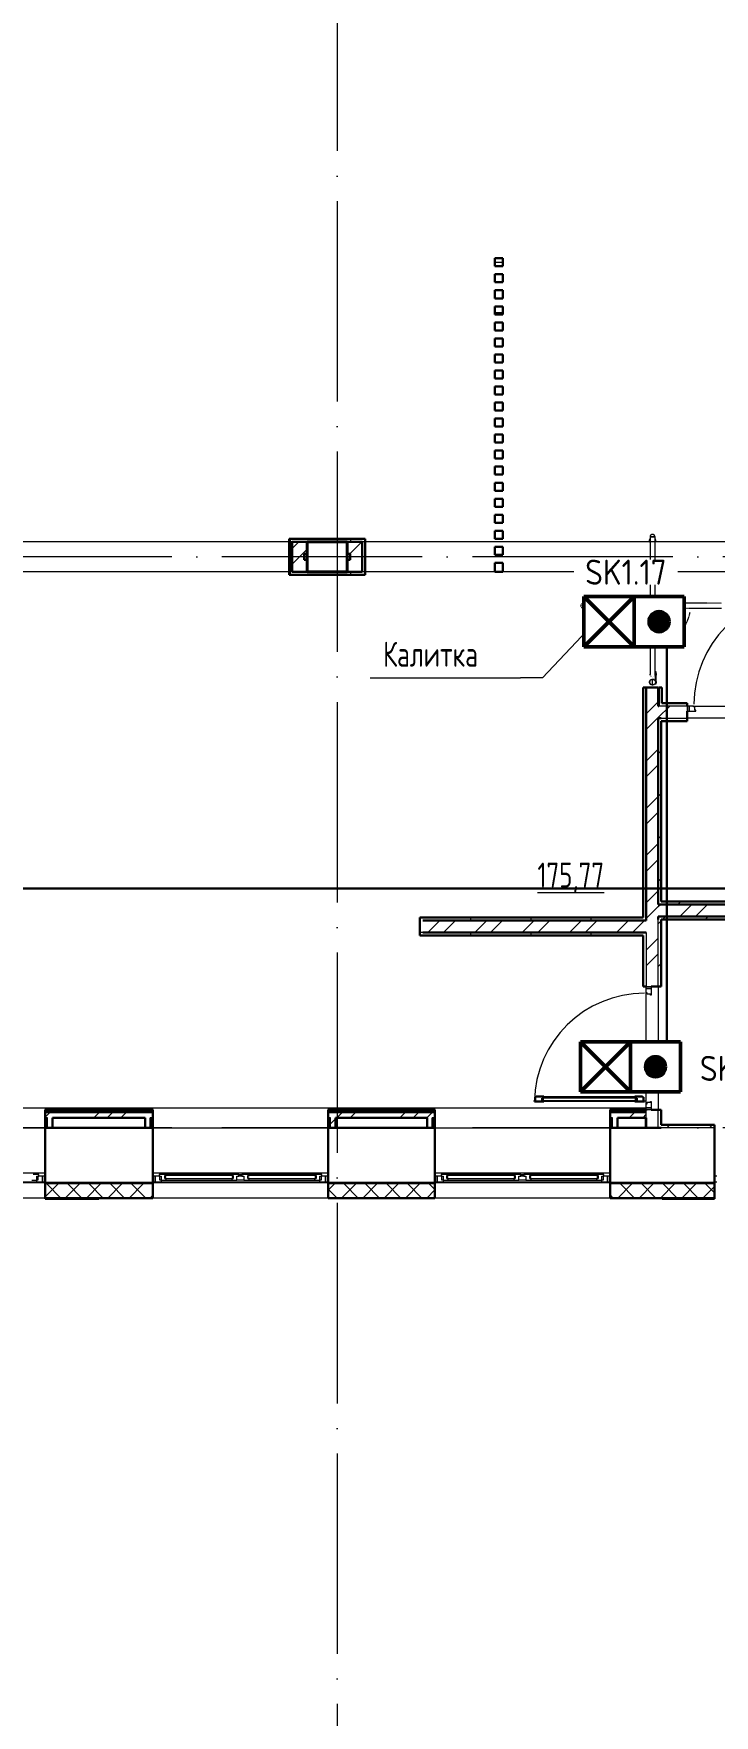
# Model space of a CAD drawing. Header units: millimetres. Extents: x -586848 to 520591, y -385801 to 675781.
# Drawn here: x -20488 to -13694, y 642302 to 659088 of the extents above; entities that cross this region are included whole.
import ezdxf

# ---------------------------------------------------------------- set-up
doc = ezdxf.new("R2010")
doc.units = ezdxf.units.MM
doc.set_wipeout_variables(frame=1)
for name, pattern in [('ADSK_Линия сетки', [25, 20, -2.5, 0, -2.5]), ('ADSK_Невидимые', [5, 3, -2]), ('ADSK_Сверху', [450, 300, -150])]:
    doc.linetypes.add(name, pattern=pattern)
for name, color, linetype, lineweight in [('_ Окна', 7, 'Continuous', 9), ('RC-Линии_связи-Адресные', 5, 'Continuous', 30), ('Аннотация', 7, 'Continuous', 18), ('Двери', 252, 'Continuous', 9), ('Линии', 7, 'Continuous', 9), ('Марки помещений', 252, 'Continuous', 20), ('Маркировка Не АУ', 7, 'Continuous', 25), ('Несущие колонны', 252, 'Continuous', 18), ('НО СКУД', 7, 'Continuous', 50), ('Обобщенные модели', 252, 'Continuous', 18), ('Ограждение', 252, 'Continuous', 9), ('Окна', 252, 'Continuous', 9), ('Оси', 252, 'Continuous', 9), ('Стены внутренние', 7, 'Continuous', 18), ('Стены наружные', 7, 'Continuous', 18), ('Стены штриховка', 7, 'Continuous', 9)]:
    doc.layers.add(name, color=color, linetype=linetype, lineweight=lineweight)
doc.layers.add('Двери открывание', color=7, linetype='Continuous', lineweight=9, true_color=0xc0c0c0)
doc.styles.add('GOST Common_3', font='', dxfattribs={"height": 3.5})
doc.styles.add('ISOCPEUR', font='isocpeur.ttf', dxfattribs={"width": 0.9, "height": 350})
doc.styles.get('GOST Common_3').set_extended_font_data('GOST 2.304 type A')

# ---------------------------------------------------------------- blocks, each defined once
blk = doc.blocks.new('1 этаж')
at = {"layer": 'Аннотация', "lineweight": 20, "true_color": 0x636466}
blk.add_hatch(color=251, dxfattribs=at).paths.add_polyline_path([(-13935, 20659), (-14170, 20467), (-14112, 20413)])
at = {"layer": '_ Окна', "color": 251, "lineweight": 18, "true_color": 0x636466}
for p, q in [((-19634, 14991), (-19690, 14991)), ((-19654, 14933), (-19654, 14974)), ((-19654, 14974), (-19634, 14974)), ((-19642, 14974), (-19642, 14933)), ((-19634, 14974), (-19634, 14991)), ((-19596, 14974), (-19634, 14974)), ((-19596, 14916), (-19596, 14974)), ((-18433, 14974), (-18471, 14974)), ((-18471, 14974), (-18471, 14916)), ((-18377, 14991), (-18433, 14991)), ((-18433, 14991), (-18433, 14974)), ((-18433, 14974), (-18413, 14974)), ((-18425, 14933), (-18425, 14974)), ((-18413, 14974), (-18413, 14933)), ((-18376, 14990), (-18377, 14991)), ((-18375, 14991), (-18376, 14990)), ((-18376, 14950), (-18376, 14982)), ((-18376, 14982), (-18358, 14982)), ((-18358, 14950), (-18376, 14950)), ((-18360, 14991), (-18375, 14991)), ((-18362, 14933), (-18358, 14950)), ((-18358, 14982), (-18360, 14991)), ((-17708, 14991), (-17711, 14982)), ((-17711, 14982), (-17693, 14982)), ((-17693, 14950), (-17711, 14950)), ((-17711, 14950), (-17706, 14933)), ((-17694, 14991), (-17708, 14991)), ((-17693, 14990), (-17694, 14991)), ((-17692, 14991), (-17693, 14990)), ((-17693, 14982), (-17693, 14950)), ((-17636, 14991), (-17692, 14991)), ((-17656, 14933), (-17656, 14974)), ((-17656, 14974), (-17636, 14974)), ((-17636, 14974), (-17636, 14991)), ((-17550, 14991), (-17606, 14991)), ((-17606, 14991), (-17606, 14974)), ((-17606, 14974), (-17586, 14974)), ((-17586, 14974), (-17586, 14933)), ((-17549, 14990), (-17550, 14991)), ((-17548, 14991), (-17549, 14990)), ((-17549, 14950), (-17549, 14982)), ((-17549, 14982), (-17531, 14982)), ((-17531, 14950), (-17549, 14950)), ((-17533, 14991), (-17548, 14991)), ((-17535, 14933), (-17531, 14950)), ((-17531, 14982), (-17533, 14991)), ((-16881, 14991), (-16884, 14982)), ((-16884, 14982), (-16866, 14982)), ((-16866, 14950), (-16884, 14950)), ((-16884, 14950), (-16879, 14933)), ((-16867, 14991), (-16881, 14991)), ((-16866, 14990), (-16867, 14991)), ((-16865, 14991), (-16866, 14990)), ((-16866, 14982), (-16866, 14950)), ((-16809, 14991), (-16865, 14991)), ((-16829, 14933), (-16829, 14974)), ((-16829, 14974), (-16809, 14974)), ((-16817, 14974), (-16817, 14933)), ((-16809, 14974), (-16809, 14991)), ((-16771, 14974), (-16809, 14974)), ((-16771, 14916), (-16771, 14974)), ((-15618, 14974), (-15656, 14974)), ((-15656, 14974), (-15656, 14916)), ((-15562, 14991), (-15618, 14991)), ((-15618, 14991), (-15618, 14974)), ((-15618, 14974), (-15598, 14974)), ((-15610, 14933), (-15610, 14974)), ((-15598, 14974), (-15598, 14933)), ((-15561, 14990), (-15562, 14991)), ((-15560, 14991), (-15561, 14990)), ((-15561, 14950), (-15561, 14982)), ((-15561, 14982), (-15543, 14982)), ((-15543, 14950), (-15561, 14950)), ((-15545, 14991), (-15560, 14991)), ((-15547, 14933), (-15543, 14950)), ((-15543, 14982), (-15545, 14991)), ((-14893, 14991), (-14896, 14982)), ((-14896, 14982), (-14878, 14982)), ((-14878, 14950), (-14896, 14950)), ((-14896, 14950), (-14891, 14933)), ((-14879, 14991), (-14893, 14991)), ((-14878, 14990), (-14879, 14991)), ((-14877, 14991), (-14878, 14990)), ((-14878, 14982), (-14878, 14950)), ((-14821, 14991), (-14877, 14991)), ((-14841, 14933), (-14841, 14974)), ((-14841, 14974), (-14821, 14974)), ((-14821, 14974), (-14821, 14991)), ((-14735, 14991), (-14791, 14991)), ((-14791, 14991), (-14791, 14974)), ((-14791, 14974), (-14771, 14974)), ((-14771, 14974), (-14771, 14933)), ((-14734, 14990), (-14735, 14991)), ((-14733, 14991), (-14734, 14990)), ((-14734, 14950), (-14734, 14982)), ((-14734, 14982), (-14716, 14982)), ((-14716, 14950), (-14734, 14950)), ((-14718, 14991), (-14733, 14991)), ((-14720, 14933), (-14716, 14950)), ((-14716, 14982), (-14718, 14991)), ((-14066, 14991), (-14069, 14982)), ((-14069, 14982), (-14051, 14982)), ((-14051, 14950), (-14069, 14950)), ((-14069, 14950), (-14064, 14933)), ((-14052, 14991), (-14066, 14991)), ((-14051, 14990), (-14052, 14991)), ((-14050, 14991), (-14051, 14990)), ((-14051, 14982), (-14051, 14950)), ((-13994, 14991), (-14050, 14991)), ((-14014, 14933), (-14014, 14974)), ((-14014, 14974), (-13994, 14974)), ((-14002, 14974), (-14002, 14933)), ((-13994, 14974), (-13994, 14991)), ((-13956, 14974), (-13994, 14974)), ((-13956, 14916), (-13956, 14974)), ((-19704, 14933), (-19654, 14933)), ((-19660, 14933), (-19655, 14916)), ((-19655, 14916), (-19596, 14916)), ((-19642, 14933), (-19654, 14933)), ((-18471, 14916), (-18411, 14916)), ((-18413, 14933), (-18425, 14933)), ((-18413, 14933), (-18362, 14933)), ((-18411, 14916), (-18407, 14933)), ((-17706, 14933), (-17656, 14933)), ((-17586, 14933), (-17535, 14933)), ((-16879, 14933), (-16829, 14933)), ((-16835, 14933), (-16830, 14916)), ((-16830, 14916), (-16771, 14916)), ((-16817, 14933), (-16829, 14933)), ((-15656, 14916), (-15596, 14916)), ((-15598, 14933), (-15610, 14933)), ((-15598, 14933), (-15547, 14933)), ((-15596, 14916), (-15592, 14933)), ((-14891, 14933), (-14841, 14933)), ((-14771, 14933), (-14720, 14933)), ((-14064, 14933), (-14014, 14933)), ((-14020, 14933), (-14015, 14916)), ((-14015, 14916), (-13956, 14916)), ((-14002, 14933), (-14014, 14933))]:
    blk.add_line(p, q, dxfattribs=at)
at = {"layer": '_ Окна', "color": 251, "true_color": 0x636466}
for p, q in [((-19571, 14974), (-19596, 14974)), ((-19596, 14974), (-19596, 14916)), ((-18471, 14974), (-18496, 14974)), ((-18471, 14916), (-18471, 14974)), ((-18373, 14982), (-18376, 14982)), ((-18376, 14982), (-18376, 14950)), ((-18376, 14950), (-18373, 14950)), ((-17696, 14982), (-18373, 14982)), ((-18373, 14982), (-18373, 14950)), ((-18373, 14950), (-18373, 14982)), ((-18373, 14950), (-17696, 14950)), ((-17696, 14950), (-17696, 14982)), ((-17696, 14982), (-17696, 14950)), ((-17693, 14982), (-17696, 14982)), ((-17696, 14950), (-17693, 14950)), ((-17693, 14950), (-17693, 14982)), ((-17546, 14982), (-17549, 14982)), ((-17549, 14982), (-17549, 14950)), ((-17549, 14950), (-17546, 14950)), ((-16869, 14982), (-17546, 14982)), ((-17546, 14982), (-17546, 14950)), ((-17546, 14950), (-17546, 14982)), ((-17546, 14950), (-16869, 14950)), ((-16869, 14950), (-16869, 14982)), ((-16869, 14982), (-16869, 14950)), ((-16866, 14982), (-16869, 14982)), ((-16869, 14950), (-16866, 14950)), ((-16866, 14950), (-16866, 14982)), ((-16746, 14974), (-16771, 14974)), ((-16771, 14974), (-16771, 14916)), ((-15656, 14974), (-15681, 14974)), ((-15656, 14916), (-15656, 14974)), ((-15558, 14982), (-15561, 14982)), ((-15561, 14982), (-15561, 14950)), ((-15561, 14950), (-15558, 14950)), ((-14881, 14982), (-15558, 14982)), ((-15558, 14982), (-15558, 14950)), ((-15558, 14950), (-15558, 14982)), ((-15558, 14950), (-14881, 14950)), ((-14881, 14950), (-14881, 14982)), ((-14881, 14982), (-14881, 14950)), ((-14878, 14982), (-14881, 14982)), ((-14881, 14950), (-14878, 14950)), ((-14878, 14950), (-14878, 14982)), ((-14731, 14982), (-14734, 14982)), ((-14734, 14982), (-14734, 14950)), ((-14734, 14950), (-14731, 14950)), ((-14054, 14982), (-14731, 14982)), ((-14731, 14982), (-14731, 14950)), ((-14731, 14950), (-14731, 14982)), ((-14731, 14950), (-14054, 14950)), ((-14054, 14950), (-14054, 14982)), ((-14054, 14982), (-14054, 14950)), ((-14051, 14982), (-14054, 14982)), ((-14054, 14950), (-14051, 14950)), ((-14051, 14950), (-14051, 14982)), ((-13931, 14974), (-13956, 14974)), ((-13956, 14974), (-13956, 14916)), ((-12866, 14974), (-12891, 14974)), ((-19596, 14916), (-19571, 14916)), ((-18496, 14916), (-18471, 14916)), ((-16771, 14916), (-16746, 14916)), ((-15681, 14916), (-15656, 14916)), ((-13956, 14916), (-13931, 14916)), ((-12891, 14916), (-12866, 14916))]:
    blk.add_line(p, q, dxfattribs=at)
at = {"layer": 'Аннотация', "color": 251, "lineweight": 20, "true_color": 0x636466}
for p, q in [((-13935, 20659), (-14606, 19947)), ((-13935, 20659), (-14170, 20467)), ((-14112, 20413), (-13935, 20659)), ((-14170, 20467), (-14112, 20413)), ((-16325, 19947), (-14825, 19947)), ((-14606, 19947), (-14825, 19947))]:
    blk.add_line(p, q, dxfattribs=at)
at = {"layer": 'Двери', "color": 251, "true_color": 0x636466}
for p, q in [((-13161, 19666), (-13161, 19616)), ((-13141, 19666), (-13161, 19666)), ((-13141, 19616), (-13141, 19666)), ((-13100, 19666), (-13141, 19666)), ((-13141, 19666), (-13141, 19616)), ((-13100, 19658), (-13100, 19666)), ((-13086, 19658), (-13100, 19658)), ((-13086, 19624), (-13086, 19658)), ((-13161, 19616), (-13141, 19616)), ((-13141, 19616), (-13077, 19616)), ((-13077, 19624), (-13086, 19624)), ((-13077, 19616), (-13077, 19624)), ((-13571, 16846), (-13571, 16866)), ((-13571, 16866), (-13521, 16866)), ((-13521, 16846), (-13571, 16846)), ((-13571, 16846), (-13521, 16846)), ((-13571, 16805), (-13571, 16846)), ((-13563, 16805), (-13571, 16805)), ((-13563, 16791), (-13563, 16805)), ((-13529, 16791), (-13563, 16791)), ((-13529, 16782), (-13529, 16791)), ((-13521, 16866), (-13521, 16846)), ((-13521, 16846), (-13521, 16782)), ((-13521, 16782), (-13529, 16782)), ((-13665, 15753), (-14611, 15753)), ((-14611, 15753), (-14611, 15729)), ((-14611, 15729), (-13665, 15729)), ((-14593, 15770), (-13683, 15770)), ((-13683, 15720), (-14593, 15720)), ((-13665, 15729), (-13665, 15753)), ((-13571, 15656), (-13571, 15697)), ((-13571, 15697), (-13563, 15697)), ((-13571, 15656), (-13521, 15656)), ((-13571, 15636), (-13571, 15656)), ((-13521, 15656), (-13571, 15656)), ((-13521, 15636), (-13571, 15636)), ((-13563, 15711), (-13529, 15711)), ((-13563, 15697), (-13563, 15711)), ((-13529, 15720), (-13521, 15720)), ((-13529, 15711), (-13529, 15720)), ((-13521, 15720), (-13521, 15656)), ((-13521, 15656), (-13521, 15636))]:
    blk.add_line(p, q, dxfattribs=at)
at = {"layer": 'Двери', "color": 251, "lineweight": 30, "true_color": 0x636466}
for p, q in [((-14687, 15728), (-14678, 15728)), ((-14687, 15720), (-14687, 15728)), ((-14593, 15720), (-14687, 15720)), ((-14678, 15762), (-14669, 15762)), ((-14678, 15728), (-14678, 15762)), ((-14669, 15770), (-14593, 15770)), ((-14669, 15762), (-14669, 15770)), ((-14593, 15753), (-14611, 15753)), ((-14611, 15753), (-14611, 15729)), ((-14611, 15729), (-14593, 15729)), ((-14593, 15770), (-14593, 15753)), ((-14593, 15729), (-14593, 15720)), ((-13683, 15770), (-13607, 15770)), ((-13683, 15770), (-13683, 15753)), ((-13683, 15753), (-13665, 15753)), ((-13683, 15729), (-13683, 15720)), ((-13665, 15729), (-13683, 15729)), ((-13589, 15720), (-13683, 15720)), ((-13665, 15753), (-13665, 15729)), ((-13607, 15770), (-13607, 15762)), ((-13607, 15762), (-13598, 15762)), ((-13598, 15762), (-13598, 15728)), ((-13598, 15728), (-13589, 15728)), ((-13589, 15728), (-13589, 15720))]:
    blk.add_line(p, q, dxfattribs=at)
at = {"layer": 'Двери открывание', "color": 251, "true_color": 0x636466}
for centre, start, end in [((-11997, 19684), 90.9393, 180), ((-13589, 15702), 90, 179.0607)]:
    blk.add_arc(centre, 1098, start, end, dxfattribs=at)
at = {"layer": 'Линии', "color": 251, "linetype": 'ADSK_Сверху', "ltscale": 100, "true_color": 0x636466}
for p, q in [((-7751, 21306), (-28216, 21306)), ((-7751, 21006), (-28216, 21006))]:
    blk.add_line(p, q, dxfattribs=at)
at = {"layer": 'Несущие колонны', "color": 251, "lineweight": 40, "true_color": 0x636466}
for p, q in [((-16956, 21306), (-16556, 21306)), ((-16956, 21006), (-16956, 21306)), ((-16556, 21306), (-16956, 21306)), ((-16956, 21306), (-16956, 21006)), ((-16556, 21306), (-16556, 21006)), ((-16556, 21006), (-16556, 21306)), ((-16556, 21006), (-16956, 21006)), ((-16956, 21006), (-16556, 21006))]:
    blk.add_line(p, q, dxfattribs=at)
at = {"layer": 'Обобщенные модели', "color": 251, "true_color": 0x636466}
for p, q in [((-13533, 21354), (-13533, 20634)), ((-13483, 21354), (-13533, 21354)), ((-13533, 21354), (-13508, 21354)), ((-13508, 21354), (-13483, 21354)), ((-13483, 20634), (-13483, 21354)), ((-13483, 20653), (-13483, 20654)), ((-13480, 20663), (-13480, 20664)), ((-13533, 20634), (-13483, 20634)), ((-13508, 20634), (-13533, 20634)), ((-13533, 20519), (-13533, 20055)), ((-13528, 20609), (-13528, 20610)), ((-13483, 20634), (-13508, 20634)), ((-13480, 20594), (-13483, 20594)), ((-13483, 20055), (-13483, 20519)), ((-13473, 20009), (-13483, 20009)), ((-13483, 19990), (-13480, 19990)), ((-13483, 19986), (-13483, 19973)), ((-13480, 19990), (-13478, 19990)), ((-13480, 19973), (-13480, 19990)), ((-13470, 19990), (-13478, 19990)), ((-13473, 19990), (-13473, 20009)), ((-13470, 19973), (-13470, 19990)), ((-13531, 19970), (-13532, 19971)), ((-13523, 19960), (-13524, 19961)), ((-13511, 19955), (-13512, 19956)), ((-13508, 19932), (-13508, 19934)), ((-13508, 19876), (-13508, 19934)), ((-13508, 19876), (-13508, 19877)), ((-13498, 19957), (-13499, 19957)), ((-13488, 19965), (-13489, 19965)), ((-13483, 19973), (-13483, 19919)), ((-13480, 19973), (-13483, 19973)), ((-13483, 19893), (-13483, 19889)), ((-13483, 19889), (-13473, 19889)), ((-13481, 19913), (-13478, 19913)), ((-13478, 19898), (-13481, 19898)), ((-13478, 19973), (-13480, 19973)), ((-13478, 19973), (-13470, 19973)), ((-13470, 19913), (-13478, 19913)), ((-13478, 19898), (-13470, 19898)), ((-13473, 19913), (-13473, 19973)), ((-13473, 19889), (-13473, 19898)), ((-13470, 19898), (-13470, 19913))]:
    blk.add_line(p, q, dxfattribs=at)
at = {"layer": 'Обобщенные модели', "color": 251, "linetype": 'ADSK_Невидимые', "true_color": 0x636466}
for p, q in [((-14198, 20693), (-13584, 20693)), ((-12818, 20693), (-13432, 20693)), ((-13584, 20643), (-14198, 20643)), ((-13432, 20643), (-12818, 20643))]:
    blk.add_line(p, q, dxfattribs=at)
at = {"layer": 'Обобщенные модели', "color": 251, "true_color": 0x636466, "flags": 128}
for points in [[(-13530, 21300), (-13531, 21301), (-13531, 21302), (-13532, 21303), (-13533, 21304), (-13533, 21305), (-13534, 21306), (-13534, 21307), (-13535, 21308), (-13535, 21309), (-13536, 21310), (-13536, 21311), (-13536, 21312), (-13537, 21313), (-13537, 21314), (-13537, 21315), (-13537, 21317), (-13537, 21318), (-13537, 21319), (-13537, 21320), (-13537, 21321), (-13537, 21322), (-13537, 21324), (-13537, 21325), (-13537, 21326), (-13536, 21327), (-13536, 21328), (-13536, 21329), (-13535, 21330), (-13535, 21331), (-13534, 21332), (-13534, 21333), (-13533, 21334), (-13532, 21335), (-13532, 21336), (-13531, 21337), (-13530, 21338)], [(-13536, 21329), (-13536, 21328), (-13536, 21327), (-13537, 21326), (-13537, 21325), (-13537, 21323), (-13537, 21322), (-13537, 21321), (-13537, 21320), (-13537, 21319)], [(-13537, 21319), (-13537, 21318), (-13537, 21317), (-13537, 21316)], [(-13533, 21334), (-13534, 21333), (-13534, 21332), (-13535, 21331), (-13535, 21330)], [(-13483, 21354), (-13483, 21355), (-13483, 21356), (-13483, 21357), (-13484, 21358), (-13484, 21359), (-13484, 21360), (-13484, 21361), (-13485, 21362), (-13485, 21363), (-13485, 21364), (-13486, 21365), (-13486, 21366), (-13487, 21367), (-13487, 21368), (-13488, 21368), (-13488, 21369), (-13489, 21370), (-13490, 21371), (-13490, 21371), (-13491, 21372), (-13492, 21373), (-13492, 21374), (-13493, 21374), (-13494, 21375), (-13495, 21375), (-13496, 21376), (-13497, 21376), (-13497, 21377), (-13498, 21377), (-13499, 21378), (-13500, 21378), (-13501, 21378), (-13502, 21378), (-13503, 21379), (-13504, 21379), (-13505, 21379), (-13506, 21379), (-13507, 21379), (-13508, 21379), (-13509, 21379), (-13510, 21379), (-13511, 21379), (-13512, 21379), (-13513, 21379), (-13514, 21379), (-13515, 21378), (-13516, 21378), (-13517, 21378), (-13518, 21377), (-13519, 21377), (-13520, 21377), (-13520, 21376), (-13521, 21376), (-13522, 21375), (-13523, 21374), (-13524, 21374), (-13525, 21373), (-13525, 21373), (-13526, 21372), (-13527, 21371), (-13527, 21370), (-13528, 21370), (-13529, 21369), (-13529, 21368), (-13530, 21367), (-13530, 21366), (-13531, 21365), (-13531, 21364), (-13532, 21364), (-13532, 21363), (-13532, 21362), (-13532, 21361), (-13533, 21360), (-13533, 21359), (-13533, 21358), (-13533, 21357), (-13533, 21356), (-13533, 21355), (-13533, 21354)], [(-13487, 21339), (-13486, 21338), (-13485, 21337), (-13485, 21336), (-13484, 21335), (-13483, 21334), (-13483, 21333), (-13482, 21332), (-13482, 21331), (-13481, 21330), (-13481, 21329), (-13481, 21328), (-13480, 21326), (-13480, 21325), (-13480, 21324), (-13480, 21323), (-13479, 21322), (-13479, 21321), (-13479, 21320), (-13479, 21318), (-13479, 21317), (-13479, 21316), (-13480, 21315), (-13480, 21314), (-13480, 21313), (-13480, 21312), (-13481, 21310), (-13481, 21309), (-13481, 21308), (-13482, 21307), (-13482, 21306), (-13483, 21305), (-13484, 21304), (-13484, 21303), (-13485, 21302), (-13486, 21301), (-13486, 21300)], [(-13482, 21332), (-13483, 21333), (-13483, 21334)], [(-13480, 21324), (-13480, 21325), (-13480, 21326), (-13480, 21327), (-13481, 21328), (-13481, 21329)], [(-13481, 21308), (-13481, 21310), (-13481, 21311), (-13480, 21312), (-13480, 21313), (-13480, 21314), (-13480, 21315), (-13479, 21316), (-13479, 21317), (-13479, 21319), (-13479, 21319)], [(-13479, 21319), (-13479, 21320), (-13479, 21322), (-13480, 21323)], [(-13537, 21314), (-13536, 21312), (-13536, 21311), (-13536, 21310), (-13535, 21309)], [(-13535, 21307), (-13534, 21306), (-13533, 21305)], [(-13483, 21304), (-13483, 21305), (-13482, 21306), (-13482, 21307)], [(-13530, 20649), (-13531, 20650), (-13531, 20651), (-13532, 20652), (-13533, 20653), (-13533, 20654), (-13534, 20655), (-13534, 20656), (-13535, 20657), (-13535, 20658), (-13536, 20659), (-13536, 20660), (-13536, 20661), (-13537, 20662), (-13537, 20663), (-13537, 20664), (-13537, 20666), (-13537, 20667), (-13537, 20668), (-13537, 20669), (-13537, 20670), (-13537, 20671), (-13537, 20673), (-13537, 20674), (-13537, 20675), (-13536, 20676), (-13536, 20677), (-13536, 20678), (-13535, 20679), (-13535, 20680), (-13534, 20681), (-13534, 20682), (-13533, 20683), (-13532, 20684), (-13532, 20685), (-13531, 20686), (-13530, 20687)], [(-13533, 20683), (-13534, 20682), (-13534, 20681), (-13535, 20680), (-13535, 20679), (-13536, 20678), (-13536, 20677), (-13536, 20676), (-13537, 20675), (-13537, 20674)], [(-13537, 20671), (-13537, 20670), (-13537, 20669), (-13537, 20668)], [(-13537, 20668), (-13537, 20667), (-13537, 20666), (-13537, 20665)], [(-13537, 20664), (-13537, 20663), (-13536, 20661), (-13536, 20660), (-13536, 20659), (-13535, 20658)], [(-13535, 20656), (-13534, 20655), (-13533, 20654)], [(-13487, 20688), (-13486, 20687), (-13485, 20686), (-13485, 20685), (-13484, 20684), (-13483, 20683), (-13483, 20682), (-13482, 20681), (-13482, 20680), (-13481, 20679), (-13481, 20678), (-13481, 20677), (-13480, 20675), (-13480, 20674), (-13480, 20673), (-13480, 20672), (-13479, 20671), (-13479, 20670), (-13479, 20669), (-13479, 20667), (-13479, 20666), (-13479, 20665), (-13480, 20664), (-13480, 20663), (-13480, 20662), (-13480, 20661), (-13481, 20659), (-13481, 20658), (-13481, 20657), (-13482, 20656), (-13482, 20655), (-13483, 20654), (-13484, 20653), (-13484, 20652), (-13485, 20651), (-13486, 20650), (-13486, 20649)], [(-13482, 20681), (-13483, 20682), (-13483, 20683)], [(-13479, 20669), (-13479, 20671), (-13480, 20672), (-13480, 20673), (-13480, 20674), (-13480, 20675), (-13480, 20676), (-13481, 20677), (-13481, 20678)], [(-13481, 20657), (-13481, 20659), (-13481, 20660), (-13480, 20661), (-13480, 20662)], [(-13533, 20634), (-13533, 20633), (-13533, 20632), (-13533, 20631), (-13533, 20630), (-13533, 20629), (-13533, 20628), (-13532, 20627), (-13532, 20626), (-13532, 20625), (-13531, 20625), (-13531, 20624), (-13530, 20623), (-13530, 20622), (-13529, 20621), (-13529, 20620), (-13528, 20619), (-13528, 20619), (-13527, 20618), (-13526, 20617), (-13526, 20616), (-13525, 20616), (-13524, 20615), (-13523, 20614), (-13523, 20614), (-13522, 20613), (-13521, 20613), (-13520, 20612), (-13519, 20612), (-13518, 20611), (-13517, 20611), (-13516, 20611), (-13515, 20610), (-13515, 20610), (-13514, 20610), (-13513, 20610), (-13512, 20609), (-13511, 20609), (-13510, 20609), (-13509, 20609), (-13508, 20609), (-13507, 20609), (-13506, 20609), (-13505, 20610), (-13504, 20610), (-13503, 20610), (-13502, 20610), (-13501, 20610), (-13500, 20611), (-13499, 20611), (-13498, 20612), (-13497, 20612), (-13496, 20612), (-13495, 20613), (-13494, 20613), (-13494, 20614), (-13493, 20615), (-13492, 20615), (-13491, 20616), (-13491, 20617), (-13490, 20617), (-13489, 20618), (-13489, 20619), (-13488, 20620), (-13487, 20621), (-13487, 20621), (-13486, 20622), (-13486, 20623), (-13485, 20624), (-13485, 20625), (-13485, 20626), (-13484, 20627), (-13484, 20628), (-13484, 20629), (-13484, 20630), (-13484, 20631), (-13483, 20632), (-13483, 20633), (-13483, 20634), (-13483, 20634)], [(-13533, 20594), (-13533, 20595), (-13533, 20596), (-13533, 20597), (-13533, 20598)], [(-13533, 20590), (-13533, 20591), (-13533, 20592), (-13533, 20593), (-13533, 20593), (-13533, 20594), (-13533, 20594), (-13533, 20594), (-13533, 20594), (-13533, 20594)], [(-13533, 20594), (-13533, 20594), (-13533, 20594), (-13533, 20594), (-13533, 20593), (-13533, 20593), (-13533, 20592), (-13533, 20591), (-13533, 20590), (-13533, 20589), (-13533, 20588), (-13533, 20587), (-13533, 20586), (-13533, 20584), (-13533, 20583), (-13533, 20581), (-13533, 20579), (-13533, 20578), (-13533, 20576), (-13533, 20574), (-13533, 20572), (-13533, 20569), (-13533, 20567), (-13533, 20565), (-13533, 20562), (-13533, 20560), (-13533, 20557), (-13533, 20555), (-13533, 20552), (-13533, 20549), (-13533, 20546), (-13533, 20544), (-13533, 20541), (-13533, 20538), (-13533, 20535), (-13533, 20532), (-13533, 20529), (-13533, 20526), (-13533, 20523), (-13533, 20520), (-13533, 20519)], [(-13483, 20594), (-13483, 20594), (-13483, 20594), (-13483, 20593), (-13483, 20593), (-13483, 20592), (-13483, 20591), (-13483, 20590)], [(-13483, 20519), (-13483, 20522), (-13483, 20525), (-13483, 20528), (-13483, 20531), (-13483, 20534), (-13483, 20537), (-13483, 20540), (-13483, 20543), (-13483, 20546), (-13483, 20548), (-13483, 20551), (-13483, 20554), (-13483, 20557), (-13483, 20559), (-13483, 20562), (-13483, 20564), (-13483, 20566), (-13483, 20569), (-13483, 20571), (-13483, 20573), (-13483, 20575), (-13483, 20577), (-13483, 20579), (-13483, 20581), (-13483, 20582), (-13483, 20584), (-13483, 20585), (-13483, 20587), (-13483, 20588), (-13483, 20589), (-13483, 20590), (-13483, 20591), (-13483, 20592), (-13483, 20593), (-13483, 20593), (-13483, 20594), (-13483, 20594), (-13483, 20594), (-13483, 20594), (-13483, 20594)], [(-13533, 20055), (-13533, 20052), (-13533, 20049), (-13533, 20046), (-13533, 20043), (-13533, 20040), (-13533, 20037), (-13533, 20035), (-13533, 20032), (-13533, 20029), (-13533, 20026), (-13533, 20023), (-13533, 20021), (-13533, 20018), (-13533, 20015), (-13533, 20013), (-13533, 20010), (-13533, 20008), (-13533, 20006), (-13533, 20004), (-13533, 20001), (-13533, 19999), (-13533, 19997), (-13533, 19996), (-13533, 19994), (-13533, 19992), (-13533, 19991), (-13533, 19989), (-13533, 19988), (-13533, 19987), (-13533, 19985), (-13533, 19984), (-13533, 19983), (-13533, 19983), (-13533, 19982), (-13533, 19981), (-13533, 19981), (-13533, 19981), (-13533, 19980), (-13533, 19980), (-13533, 19980)], [(-13533, 19980), (-13533, 19980), (-13533, 19981), (-13533, 19981), (-13533, 19981), (-13533, 19982), (-13533, 19982), (-13533, 19983), (-13533, 19984)], [(-13532, 19974), (-13533, 19975), (-13533, 19976), (-13533, 19977), (-13533, 19978), (-13533, 19979), (-13533, 19980), (-13533, 19980)], [(-13483, 19979), (-13483, 19978), (-13483, 19977), (-13484, 19976), (-13484, 19975), (-13484, 19974)], [(-13483, 19980), (-13483, 19980), (-13483, 19981), (-13483, 19981), (-13483, 19981), (-13483, 19982), (-13483, 19982), (-13483, 19983), (-13483, 19984), (-13483, 19985), (-13483, 19986), (-13483, 19987), (-13483, 19989), (-13483, 19990), (-13483, 19992), (-13483, 19993), (-13483, 19995), (-13483, 19997), (-13483, 19999), (-13483, 20001), (-13483, 20003), (-13483, 20005), (-13483, 20007), (-13483, 20010), (-13483, 20012), (-13483, 20015), (-13483, 20017), (-13483, 20020), (-13483, 20023), (-13483, 20025), (-13483, 20028), (-13483, 20031), (-13483, 20034), (-13483, 20037), (-13483, 20040), (-13483, 20043), (-13483, 20045), (-13483, 20048), (-13483, 20051), (-13483, 20054), (-13483, 20055)], [(-13508, 19876), (-13509, 19876), (-13511, 19876), (-13512, 19876), (-13513, 19877), (-13514, 19877), (-13515, 19877), (-13516, 19877), (-13517, 19878), (-13519, 19878), (-13520, 19879), (-13521, 19879), (-13522, 19880), (-13523, 19880), (-13524, 19881), (-13525, 19881), (-13526, 19882), (-13527, 19883), (-13527, 19883), (-13528, 19884), (-13529, 19885), (-13530, 19886), (-13531, 19887), (-13531, 19888), (-13532, 19889), (-13533, 19890), (-13533, 19891), (-13534, 19892), (-13534, 19893), (-13535, 19894), (-13535, 19895), (-13536, 19896), (-13536, 19897), (-13536, 19898), (-13537, 19899), (-13537, 19900), (-13537, 19901), (-13537, 19903), (-13537, 19904), (-13537, 19905), (-13537, 19906), (-13537, 19907), (-13537, 19908), (-13537, 19910), (-13537, 19911), (-13537, 19912), (-13536, 19913), (-13536, 19914), (-13536, 19915), (-13535, 19916), (-13535, 19917), (-13534, 19918), (-13534, 19919), (-13533, 19920), (-13532, 19921), (-13532, 19922), (-13531, 19923), (-13530, 19924), (-13530, 19925), (-13529, 19926), (-13528, 19927), (-13527, 19927), (-13526, 19928), (-13525, 19929), (-13524, 19930), (-13523, 19930), (-13522, 19931), (-13521, 19931), (-13520, 19932), (-13519, 19932), (-13518, 19933), (-13517, 19933), (-13516, 19933), (-13515, 19934), (-13514, 19934), (-13512, 19934), (-13511, 19934), (-13510, 19934), (-13509, 19934), (-13508, 19934)], [(-13536, 19914), (-13536, 19913), (-13537, 19912), (-13537, 19911), (-13537, 19909), (-13537, 19908), (-13537, 19907), (-13537, 19906), (-13537, 19905)], [(-13537, 19905), (-13537, 19904), (-13537, 19903), (-13537, 19902), (-13537, 19901), (-13537, 19900), (-13536, 19898), (-13536, 19897), (-13536, 19896)], [(-13529, 19926), (-13530, 19925), (-13530, 19924), (-13531, 19923), (-13532, 19922), (-13533, 19921), (-13533, 19920), (-13534, 19919), (-13534, 19918), (-13535, 19917), (-13535, 19916), (-13536, 19915)], [(-13535, 19895), (-13535, 19894), (-13535, 19893), (-13534, 19892), (-13533, 19891), (-13533, 19890), (-13532, 19889), (-13532, 19888), (-13531, 19887), (-13530, 19886), (-13529, 19885), (-13529, 19884), (-13528, 19884), (-13527, 19883)], [(-13524, 19881), (-13523, 19880), (-13522, 19880), (-13521, 19879), (-13520, 19879)], [(-13520, 19932), (-13521, 19931), (-13522, 19931), (-13523, 19930)], [(-13508, 19934), (-13507, 19934), (-13506, 19934), (-13505, 19934), (-13504, 19934), (-13503, 19934), (-13501, 19933), (-13500, 19933), (-13499, 19933), (-13498, 19932), (-13497, 19932), (-13496, 19932), (-13495, 19931), (-13494, 19930), (-13493, 19930), (-13492, 19929), (-13491, 19929), (-13490, 19928), (-13489, 19927), (-13488, 19926), (-13487, 19925), (-13487, 19925), (-13486, 19924), (-13485, 19923), (-13485, 19922), (-13484, 19921), (-13483, 19920), (-13483, 19919), (-13482, 19918), (-13482, 19917), (-13481, 19916), (-13481, 19915), (-13481, 19914), (-13480, 19912), (-13480, 19911), (-13480, 19910), (-13480, 19909), (-13479, 19908), (-13479, 19907), (-13479, 19906), (-13479, 19904), (-13479, 19903), (-13479, 19902), (-13480, 19901), (-13480, 19900), (-13480, 19899), (-13480, 19898), (-13481, 19896), (-13481, 19895), (-13481, 19894), (-13482, 19893), (-13482, 19892), (-13483, 19891), (-13484, 19890), (-13484, 19889), (-13485, 19888), (-13486, 19887), (-13486, 19886), (-13487, 19886), (-13488, 19885), (-13489, 19884), (-13490, 19883), (-13490, 19882), (-13491, 19882), (-13492, 19881), (-13493, 19880), (-13494, 19880), (-13495, 19879), (-13496, 19879), (-13498, 19878), (-13499, 19878), (-13500, 19878), (-13501, 19877), (-13502, 19877), (-13503, 19877), (-13504, 19877), (-13505, 19876), (-13507, 19876), (-13508, 19876), (-13508, 19876)], [(-13493, 19930), (-13494, 19930), (-13495, 19931), (-13496, 19931), (-13497, 19932)], [(-13496, 19879), (-13495, 19879), (-13494, 19880), (-13493, 19881)], [(-13490, 19883), (-13489, 19883), (-13489, 19884), (-13488, 19885), (-13487, 19886), (-13486, 19887), (-13485, 19887), (-13485, 19888), (-13484, 19889), (-13483, 19890)], [(-13483, 19920), (-13484, 19921), (-13484, 19922), (-13485, 19923), (-13486, 19924), (-13486, 19924), (-13487, 19925), (-13488, 19926)], [(-13485, 19972), (-13485, 19971), (-13485, 19971), (-13486, 19970), (-13486, 19969)]]:
    blk.add_lwpolyline(points, dxfattribs=at)
at = {"layer": 'Обобщенные модели', "color": 251, "true_color": 0x636466}
for centre, radius, start, end in [((-13508, 21319), 29, 177.0444, 180), ((-13508, 20632), 2, 270, 345), ((-13508, 20594), 28, 0, 52.8174), ((-13508, 20594), 25, 14.2292, 18.0138), ((-13508, 20594), 25, 0, 4.025), ((-13508, 19905), 29, 171.3813, 180), ((-13508, 19905), 29, 180, 191.7044), ((-13508, 19905), 29, 138.8299, 153.2258), ((-13508, 19905), 29, 210.8811, 220.9744), ((-13508, 19905), 29, 261.2258, 263.8461), ((-13508, 19905), 29, 274.8679, 278.7742), ((-13508, 19905), 29, 30.7021, 41.1701), ((-13508, 19905), 29, 319.0263, 333.2258)]:
    blk.add_arc(centre, radius, start, end, dxfattribs=at)
at = {"layer": 'Обобщенные модели', "color": 251, "linetype": 'ADSK_Невидимые', "true_color": 0x636466}
for centre, radius, start, end in [((-14198, 20668), 25, 90, 180), ((-14198, 20668), 25, 180, 270), ((-13508, 20668), 80, 107.9447, 0), ((-13584, 20668), 25, 0, 90), ((-13584, 20668), 25, 270, 0), ((-13508, 20668), 80, 0, 72.0553), ((-13432, 20668), 25, 90, 180), ((-13432, 20668), 25, 180, 270), ((-13508, 20668), 380, 190, 260), ((-13508, 20668), 380, 280, 350)]:
    blk.add_arc(centre, radius, start, end, dxfattribs=at)
at = {"layer": 'Ограждение', "color": 251, "true_color": 0x636466}
for p, q in [((-27566, 15656), (-13581, 15656)), ((-21321, 15656), (-19571, 15656)), ((-19571, 15656), (-19571, 15636)), ((-18496, 15636), (-18496, 15656)), ((-18496, 15656), (-16746, 15656)), ((-16746, 15656), (-16746, 15636)), ((-15681, 15636), (-15681, 15656)), ((-15681, 15656), (-13931, 15656)), ((-13931, 15656), (-13931, 15636)), ((-13581, 15656), (-13581, 15636)), ((-21321, 15456), (-19571, 15456)), ((-18496, 15456), (-16746, 15456)), ((-15681, 15456), (-13931, 15456)), ((-13581, 15556), (-13581, 15456)), ((-13571, 15481), (-13581, 15481)), ((-13581, 15471), (-13571, 15471)), ((-21321, 15006), (-19571, 15006)), ((-18496, 15006), (-16746, 15006)), ((-15681, 15006), (-13931, 15006))]:
    blk.add_line(p, q, dxfattribs=at)
at = {"layer": 'Окна', "color": 251, "true_color": 0x636466}
for p, q in [((-18375, 14991), (-18377, 14991)), ((-17708, 14991), (-18360, 14991)), ((-17692, 14991), (-17694, 14991)), ((-17636, 14991), (-17606, 14991)), ((-17606, 14974), (-17636, 14974)), ((-17548, 14991), (-17550, 14991)), ((-16881, 14991), (-17533, 14991)), ((-16865, 14991), (-16867, 14991)), ((-15560, 14991), (-15562, 14991)), ((-14893, 14991), (-15545, 14991)), ((-14877, 14991), (-14879, 14991)), ((-14821, 14991), (-14791, 14991)), ((-14791, 14974), (-14821, 14974)), ((-14733, 14991), (-14735, 14991)), ((-14066, 14991), (-14718, 14991)), ((-14050, 14991), (-14052, 14991)), ((-21236, 14916), (-19655, 14916)), ((-18411, 14916), (-16830, 14916)), ((-18362, 14933), (-17706, 14933)), ((-17586, 14933), (-17656, 14933)), ((-17535, 14933), (-16879, 14933)), ((-15596, 14916), (-14015, 14916)), ((-15547, 14933), (-14891, 14933)), ((-14771, 14933), (-14841, 14933)), ((-14720, 14933), (-14064, 14933))]:
    blk.add_line(p, q, dxfattribs=at)
at = {"layer": 'Оси', "color": 251, "linetype": 'ADSK_Линия сетки', "ltscale": 100, "true_color": 0x636466}
for p, q in [((-16656, 32207), (-16656, -33770)), ((-806, 21156), (-72528, 21156)), ((-806, 15456), (-72528, 15456))]:
    blk.add_line(p, q, dxfattribs=at)
at = {"layer": 'Стены внутренние', "color": 251, "lineweight": 30, "true_color": 0x636466}
for p, q in [((-15001, 24136), (-15081, 24136)), ((-15081, 24136), (-15081, 24056)), ((-15081, 24056), (-15001, 24056)), ((-15001, 24056), (-15001, 24136)), ((-15001, 23976), (-15081, 23976)), ((-15081, 23976), (-15081, 23896)), ((-15081, 23896), (-15001, 23896)), ((-15001, 23896), (-15001, 23976)), ((-15001, 23816), (-15081, 23816)), ((-15081, 23816), (-15081, 23736)), ((-15081, 23736), (-15001, 23736)), ((-15001, 23736), (-15001, 23816)), ((-15001, 23656), (-15081, 23656)), ((-15081, 23656), (-15081, 23576)), ((-15081, 23576), (-15001, 23576)), ((-15001, 23576), (-15001, 23656)), ((-15001, 23496), (-15081, 23496)), ((-15081, 23496), (-15081, 23416)), ((-15081, 23416), (-15001, 23416)), ((-15001, 23336), (-15081, 23336)), ((-15081, 23336), (-15081, 23256)), ((-15001, 23416), (-15001, 23496)), ((-15001, 23256), (-15001, 23336)), ((-15081, 23256), (-15001, 23256)), ((-15001, 23176), (-15081, 23176)), ((-15081, 23176), (-15081, 23096)), ((-15001, 23096), (-15001, 23176)), ((-15081, 23096), (-15001, 23096)), ((-15001, 23016), (-15081, 23016)), ((-15081, 23016), (-15081, 22936)), ((-15001, 22936), (-15001, 23016)), ((-15081, 22936), (-15001, 22936)), ((-15001, 22856), (-15081, 22856)), ((-15081, 22856), (-15081, 22776)), ((-15001, 22776), (-15001, 22856)), ((-15081, 22776), (-15001, 22776)), ((-15001, 22696), (-15081, 22696)), ((-15081, 22696), (-15081, 22616)), ((-15001, 22616), (-15001, 22696)), ((-15081, 22616), (-15001, 22616)), ((-15001, 22536), (-15081, 22536)), ((-15081, 22536), (-15081, 22456)), ((-15001, 22456), (-15001, 22536)), ((-15081, 22456), (-15001, 22456)), ((-15001, 22376), (-15081, 22376)), ((-15081, 22376), (-15081, 22296)), ((-15001, 22296), (-15001, 22376)), ((-15081, 22296), (-15001, 22296)), ((-15001, 22216), (-15081, 22216)), ((-15081, 22216), (-15081, 22136)), ((-15001, 22136), (-15001, 22216)), ((-15081, 22136), (-15001, 22136)), ((-15001, 22056), (-15081, 22056)), ((-15081, 22056), (-15081, 21976)), ((-15001, 21976), (-15001, 22056)), ((-15081, 21976), (-15001, 21976)), ((-15001, 21896), (-15081, 21896)), ((-15081, 21896), (-15081, 21816)), ((-15001, 21816), (-15001, 21896)), ((-15081, 21816), (-15001, 21816)), ((-15001, 21736), (-15081, 21736)), ((-15081, 21736), (-15081, 21656)), ((-15081, 21656), (-15001, 21656)), ((-15001, 21656), (-15001, 21736)), ((-15001, 21576), (-15081, 21576)), ((-15081, 21576), (-15081, 21496)), ((-15081, 21496), (-15001, 21496)), ((-15001, 21496), (-15001, 21576)), ((-15001, 21416), (-15081, 21416)), ((-15081, 21416), (-15081, 21336)), ((-15081, 21336), (-15001, 21336)), ((-15001, 21336), (-15001, 21416)), ((-15001, 21256), (-15081, 21256)), ((-15081, 21256), (-15081, 21176)), ((-15081, 21176), (-15001, 21176)), ((-15001, 21176), (-15001, 21256)), ((-15001, 21096), (-15081, 21096)), ((-15081, 21096), (-15081, 21006)), ((-15081, 21006), (-15001, 21006)), ((-15001, 21006), (-15001, 21096)), ((-19571, 15456), (-19571, 14906)), ((-18571, 15456), (-19496, 15456)), ((-18496, 14906), (-18496, 15456)), ((-16746, 15456), (-16746, 14906)), ((-15756, 15456), (-16671, 15456)), ((-15681, 14906), (-15681, 15456)), ((-13931, 15456), (-13931, 14906)), ((-13571, 15456), (-13856, 15456)), ((-12891, 14906), (-12891, 15456)), ((-19571, 14906), (-18496, 14906)), ((-19571, 14896), (-19571, 14754)), ((-18496, 14754), (-18496, 14896)), ((-16746, 14906), (-15681, 14906)), ((-16746, 14896), (-16746, 14754)), ((-15681, 14754), (-15681, 14896)), ((-13931, 14906), (-12891, 14906)), ((-13931, 14896), (-13931, 14754)), ((-12891, 14754), (-12891, 14896)), ((-19571, 14754), (-18496, 14754)), ((-16746, 14754), (-15681, 14754)), ((-13931, 14754), (-13411, 14754))]:
    blk.add_line(p, q, dxfattribs=at)
at = {"layer": 'Стены внутренние', "color": 251, "linetype": 'Continuous', "lineweight": 9, "true_color": 0x636466}
for p, q in [((-15081, 24096), (-15001, 24096)), ((-15081, 23596), (-15001, 23596)), ((-15081, 21096), (-15001, 21096)), ((-19569, 14768), (-19441, 14896)), ((-19415, 14756), (-19555, 14896)), ((-19369, 14756), (-19229, 14896)), ((-19203, 14756), (-19343, 14896)), ((-19157, 14756), (-19017, 14896)), ((-18991, 14756), (-19131, 14896)), ((-18944, 14756), (-18804, 14896)), ((-18779, 14756), (-18919, 14896)), ((-18732, 14756), (-18592, 14896)), ((-18567, 14756), (-18707, 14896)), ((-18520, 14756), (-18498, 14779)), ((-16746, 14834), (-16683, 14896)), ((-16657, 14756), (-16746, 14845)), ((-16744, 14825), (-16746, 14829)), ((-16611, 14756), (-16471, 14896)), ((-16445, 14756), (-16585, 14896)), ((-16399, 14756), (-16259, 14896)), ((-16233, 14756), (-16373, 14896)), ((-16187, 14756), (-16047, 14896)), ((-16021, 14756), (-16161, 14896)), ((-15975, 14756), (-15835, 14896)), ((-15809, 14756), (-15949, 14896)), ((-15762, 14756), (-15681, 14838)), ((-15681, 14840), (-15737, 14896)), ((-13931, 14891), (-13925, 14896)), ((-13931, 14828), (-13929, 14828)), ((-13900, 14756), (-13929, 14785)), ((-13853, 14756), (-13713, 14896)), ((-13687, 14756), (-13827, 14896)), ((-13641, 14756), (-13501, 14896)), ((-13475, 14756), (-13615, 14896)), ((-13429, 14756), (-13289, 14896)), ((-13263, 14756), (-13403, 14896)), ((-13217, 14756), (-13077, 14896)), ((-13051, 14756), (-13191, 14896)), ((-13005, 14756), (-12891, 14870)), ((-12893, 14810), (-12979, 14896)), ((-19493, 14756), (-19494, 14754)), ((-19284, 14754), (-19285, 14756)), ((-16677, 14756), (-16679, 14754)), ((-16468, 14754), (-16469, 14756))]:
    blk.add_line(p, q, dxfattribs=at)
at = {"layer": 'Стены внутренние', "color": 251, "true_color": 0x636466}
for p, q in [((-12891, 15456), (-13421, 15456)), ((-19571, 14906), (-21321, 14906)), ((-16746, 14906), (-18496, 14906)), ((-13931, 14906), (-15681, 14906)), ((-19571, 14754), (-21321, 14754)), ((-16746, 14754), (-18496, 14754)), ((-13931, 14754), (-15681, 14754))]:
    blk.add_line(p, q, dxfattribs=at)
at = {"layer": 'Стены наружные', "color": 251, "lineweight": 30, "true_color": 0x636466}
for p, q in [((-16376, 21336), (-17136, 21336)), ((-17136, 21336), (-17136, 20976)), ((-16376, 20976), (-16376, 21336)), ((-16556, 21306), (-17106, 21306)), ((-17106, 21306), (-17106, 21006)), ((-16986, 21186), (-16956, 21186)), ((-16986, 21126), (-16986, 21186)), ((-16956, 21186), (-16956, 21306)), ((-16406, 21306), (-16556, 21306)), ((-16556, 21306), (-16556, 21186)), ((-16556, 21186), (-16526, 21186)), ((-16526, 21186), (-16526, 21126)), ((-16406, 21006), (-16406, 21306)), ((-17106, 21006), (-16556, 21006)), ((-16956, 21126), (-16986, 21126)), ((-16956, 21006), (-16956, 21126)), ((-16526, 21126), (-16556, 21126)), ((-16556, 21126), (-16556, 21006)), ((-16556, 21006), (-16406, 21006)), ((-17136, 20976), (-16376, 20976)), ((-13601, 19851), (-13451, 19851)), ((-13601, 17556), (-13601, 19851)), ((-13571, 17526), (-13571, 19851)), ((-13451, 19851), (-13451, 19666)), ((-13446, 19666), (-13446, 19851)), ((-13416, 19851), (-13446, 19851)), ((-13416, 19851), (-13416, 19696)), ((-13446, 19666), (-13451, 19666)), ((-13161, 19696), (-13416, 19696)), ((-13161, 19666), (-13161, 19696)), ((-13451, 19546), (-13421, 19546)), ((-13451, 19546), (-13451, 17686)), ((-13421, 17716), (-13421, 19516)), ((-13421, 19516), (-13161, 19516)), ((-13161, 19516), (-13161, 19616)), ((-9725, 17686), (-13451, 17686)), ((-9621, 17716), (-13421, 17716)), ((-13601, 17556), (-15831, 17556)), ((-15831, 17556), (-15831, 17376)), ((-13571, 17526), (-15801, 17526)), ((-13451, 17566), (-9651, 17566)), ((-13451, 17566), (-13451, 17536)), ((-13421, 17536), (-9621, 17536)), ((-13421, 16866), (-13421, 17536)), ((-15831, 17376), (-13601, 17376)), ((-15801, 17406), (-13571, 17406)), ((-13601, 17376), (-13601, 16866)), ((-13601, 16866), (-13571, 16866)), ((-13521, 16866), (-13421, 16866)), ((-18496, 15636), (-19571, 15636)), ((-19571, 15636), (-19571, 15456)), ((-18496, 15456), (-18496, 15636)), ((-15681, 15636), (-16746, 15636)), ((-16746, 15636), (-16746, 15456)), ((-15681, 15456), (-15681, 15636)), ((-13571, 15636), (-13931, 15636)), ((-13931, 15636), (-13931, 15456)), ((-13571, 15631), (-13571, 15636)), ((-13521, 15636), (-13421, 15636)), ((-13421, 15486), (-13421, 15636)), ((-19571, 15456), (-19496, 15456)), ((-19496, 15556), (-18571, 15556)), ((-19496, 15456), (-19496, 15556)), ((-18571, 15556), (-18571, 15456)), ((-18571, 15456), (-18496, 15456)), ((-16746, 15456), (-16671, 15456)), ((-16671, 15556), (-15756, 15556)), ((-16671, 15456), (-16671, 15556)), ((-15756, 15556), (-15756, 15456)), ((-15756, 15456), (-15681, 15456)), ((-13931, 15456), (-13856, 15456)), ((-13856, 15556), (-13571, 15556)), ((-13856, 15456), (-13856, 15556)), ((-13571, 15456), (-13571, 15556)), ((-13571, 15456), (-13421, 15456)), ((-12891, 15486), (-13421, 15486)), ((-12891, 15456), (-12891, 15486)), ((-19571, 14906), (-19571, 14896)), ((-18496, 14896), (-18496, 14906)), ((-16746, 14906), (-16746, 14896)), ((-15681, 14896), (-15681, 14906)), ((-13931, 14906), (-13931, 14896)), ((-12891, 14896), (-12891, 14906)), ((-19036, 14753), (-19571, 14753)), ((-19571, 14753), (-19571, 14748)), ((-19571, 14748), (-19036, 14748)), ((-19036, 14748), (-19036, 14753)), ((-12891, 14754), (-13411, 14754)), ((-13411, 14754), (-13411, 14749)), ((-13411, 14749), (-12891, 14749)), ((-12891, 14749), (-12891, 14754))]:
    blk.add_line(p, q, dxfattribs=at)
at = {"layer": 'Стены наружные', "color": 251, "linetype": 'Continuous', "lineweight": 9, "true_color": 0x636466}
for p, q in [((-17120, 20976), (-17120, 21336)), ((-16520, 21306), (-16520, 21336)), ((-17106, 21239), (-17039, 21306)), ((-17106, 21082), (-17001, 21186)), ((-17001, 21186), (-16956, 21232)), ((-16530, 21186), (-16410, 21306)), ((-16520, 20976), (-16520, 21006)), ((-13571, 19588), (-13451, 19708)), ((-13451, 19551), (-13335, 19666)), ((-13571, 19431), (-13451, 19551)), ((-13571, 19116), (-13451, 19236)), ((-13451, 19189), (-13421, 19219)), ((-13571, 18959), (-13451, 19079)), ((-13571, 18645), (-13451, 18765)), ((-13451, 18765), (-13421, 18795)), ((-13571, 18488), (-13451, 18608)), ((-13451, 18341), (-13421, 18371)), ((-13571, 18174), (-13451, 18294)), ((-13571, 18016), (-13451, 18136)), ((-13571, 17702), (-13451, 17822)), ((-13451, 17916), (-13421, 17946)), ((-13571, 17545), (-13451, 17665)), ((-13451, 17665), (-13429, 17686)), ((-13257, 17686), (-13227, 17716)), ((-13235, 17566), (-13115, 17686)), ((-13078, 17566), (-12958, 17686)), ((-15752, 17406), (-15632, 17526)), ((-15595, 17406), (-15475, 17526)), ((-15320, 17526), (-15320, 17556)), ((-15281, 17406), (-15161, 17526)), ((-15124, 17406), (-15004, 17526)), ((-14810, 17406), (-14690, 17526)), ((-14720, 17526), (-14720, 17556)), ((-14652, 17406), (-14532, 17526)), ((-14338, 17406), (-14218, 17526)), ((-14181, 17406), (-14061, 17526)), ((-14120, 17526), (-14120, 17556)), ((-13867, 17406), (-13747, 17526)), ((-13709, 17406), (-13589, 17526)), ((-13451, 17492), (-13421, 17522)), ((-13407, 17536), (-13377, 17566)), ((-12982, 17536), (-12952, 17566)), ((-15320, 17376), (-15320, 17406)), ((-14720, 17376), (-14720, 17406)), ((-14120, 17376), (-14120, 17406)), ((-13571, 17231), (-13451, 17351)), ((-13571, 17073), (-13451, 17193)), ((-13451, 17068), (-13421, 17098)), ((-13464, 16866), (-13451, 16879)), ((-19571, 15615), (-19567, 15619)), ((-19567, 15619), (-19554, 15631)), ((-19554, 15631), (-19549, 15636)), ((-19367, 15606), (-19355, 15619)), ((-19355, 15619), (-19342, 15631)), ((-19155, 15606), (-19143, 15619)), ((-19143, 15619), (-19130, 15631)), ((-19130, 15631), (-19125, 15636)), ((-18943, 15606), (-18931, 15619)), ((-18931, 15619), (-18918, 15631)), ((-18731, 15606), (-18718, 15619)), ((-18718, 15619), (-18706, 15631)), ((-18706, 15631), (-18701, 15636)), ((-18519, 15606), (-18506, 15619)), ((-18506, 15619), (-18496, 15629)), ((-16610, 15606), (-16597, 15619)), ((-16597, 15619), (-16585, 15631)), ((-16585, 15631), (-16580, 15636)), ((-16397, 15606), (-16385, 15619)), ((-16385, 15619), (-16372, 15631)), ((-16185, 15606), (-16173, 15619)), ((-16173, 15619), (-16160, 15631)), ((-16160, 15631), (-16155, 15636)), ((-15973, 15606), (-15961, 15619)), ((-15961, 15619), (-15948, 15631)), ((-15761, 15606), (-15749, 15619)), ((-15749, 15619), (-15736, 15631)), ((-15736, 15631), (-15731, 15636)), ((-13852, 15606), (-13839, 15619)), ((-13839, 15619), (-13827, 15631)), ((-13640, 15606), (-13627, 15619)), ((-13627, 15619), (-13615, 15631)), ((-13615, 15631), (-13610, 15636)), ((-19571, 15563), (-19528, 15606)), ((-19084, 15556), (-19034, 15606)), ((-18950, 15556), (-18900, 15606)), ((-18815, 15556), (-18765, 15606)), ((-16746, 15605), (-16744, 15606)), ((-16746, 15470), (-16733, 15483)), ((-16733, 15483), (-16721, 15495)), ((-16721, 15495), (-16671, 15545)), ((-16660, 15556), (-16610, 15606)), ((-16525, 15556), (-16475, 15606)), ((-16031, 15556), (-15981, 15606)), ((-15896, 15556), (-15846, 15606)), ((-15761, 15556), (-15711, 15606)), ((-15699, 15456), (-15693, 15462)), ((-15693, 15462), (-15681, 15474)), ((-13931, 15527), (-13918, 15540)), ((-13918, 15540), (-13906, 15552)), ((-13741, 15556), (-13691, 15606)), ((-13606, 15556), (-13571, 15592)), ((-13459, 15456), (-13451, 15465)), ((-13365, 15456), (-13335, 15486)), ((-12941, 15456), (-12911, 15486)), ((-19495, 14753), (-19498, 14748)), ((-19280, 14748), (-19283, 14753))]:
    blk.add_line(p, q, dxfattribs=at)
at = {"layer": 'Стены наружные', "color": 251, "true_color": 0x636466}
for p, q in [((-13100, 19666), (-11992, 19666)), ((-11931, 19546), (-13161, 19546)), ((-13571, 15697), (-13571, 16805)), ((-13451, 16866), (-13451, 15636))]:
    blk.add_line(p, q, dxfattribs=at)
at = {"layer": 'Стены штриховка', "color": 251, "true_color": 0x636466}
for p, q in [((-13161, 19666), (-13446, 19666)), ((-13421, 19546), (-13161, 19546)), ((-13451, 16866), (-13451, 17536)), ((-15801, 17406), (-15831, 17406)), ((-13571, 17406), (-13571, 16866)), ((-19571, 15631), (-18496, 15631)), ((-18496, 15631), (-19571, 15631)), ((-18496, 15619), (-19571, 15619)), ((-16746, 15631), (-15681, 15631)), ((-15681, 15631), (-16746, 15631)), ((-15681, 15619), (-16746, 15619)), ((-13931, 15631), (-13571, 15631)), ((-13571, 15631), (-13931, 15631)), ((-13571, 15619), (-13931, 15619)), ((-13571, 15556), (-13571, 15631)), ((-13451, 15456), (-13451, 15636)), ((-18496, 15606), (-19571, 15606)), ((-19546, 15556), (-19571, 15556)), ((-19558, 15456), (-19558, 15556)), ((-19546, 15456), (-19546, 15556)), ((-18521, 15456), (-18521, 15556)), ((-18496, 15556), (-18521, 15556)), ((-18508, 15456), (-18508, 15556)), ((-15681, 15606), (-16746, 15606)), ((-16721, 15556), (-16746, 15556)), ((-16733, 15456), (-16733, 15556)), ((-16721, 15456), (-16721, 15556)), ((-15706, 15456), (-15706, 15556)), ((-15681, 15556), (-15706, 15556)), ((-15693, 15456), (-15693, 15556)), ((-13571, 15606), (-13931, 15606)), ((-13906, 15556), (-13931, 15556)), ((-13918, 15456), (-13918, 15556)), ((-13906, 15456), (-13906, 15556)), ((-18496, 14896), (-19571, 14896)), ((-19569, 14830), (-19571, 14830)), ((-19569, 14830), (-19569, 14756)), ((-18496, 14830), (-18498, 14830)), ((-18498, 14756), (-18498, 14830)), ((-15681, 14896), (-16746, 14896)), ((-16744, 14830), (-16746, 14830)), ((-16744, 14830), (-16744, 14756)), ((-15681, 14830), (-15683, 14830)), ((-15683, 14756), (-15683, 14830)), ((-12891, 14896), (-13931, 14896)), ((-13929, 14830), (-13931, 14830)), ((-13929, 14830), (-13929, 14756)), ((-12891, 14830), (-12893, 14830)), ((-12893, 14756), (-12893, 14830)), ((-19569, 14756), (-18498, 14756)), ((-16744, 14756), (-15683, 14756)), ((-13929, 14756), (-12893, 14756))]:
    blk.add_line(p, q, dxfattribs=at)
at = {"layer": 'Аннотация', "color": 251, "true_color": 0x636466, "style": 'GOST Common_3', "width": 0.9}
blk.add_text('Калитка', height=250, dxfattribs=at).set_placement((-16197, 20059))
at = {"layer": 'Марки помещений', "color": 251, "true_color": 0x636466, "style": 'GOST Common_3', "width": 0.9}
blk.add_text('%%U175,77', height=250, dxfattribs=at).set_placement((-14657, 17854))
blk = doc.blocks.new('2 идентификатора - считыватель + кнопка')
at = {"color": 4}
blk.add_wipeout([(-500, 250), (500, 250), (500, -250), (-500, -250)], dxfattribs=at).dxf.layer = 'НО СКУД'
at = {"layer": 'НО СКУД'}
h = blk.add_hatch(color=4, dxfattribs=at)
h.dxf.hatch_style = 1
h.paths.add_polyline_path([(-350, 0, 1), (-150, 0, 1)])
at = {"layer": 'НО СКУД', "color": 4, "ltscale": 30}
blk.add_line((-500, -250), (-500, 250), dxfattribs=at)
at = {"layer": 'НО СКУД', "color": 4}
for p, q in [((-500, -250), (-500, 250)), ((-500, 250), (500, 250)), ((0, -250), (0, 250)), ((0, -250), (500, 250)), ((0, 250), (500, -250)), ((500, 250), (500, -250)), ((500, -250), (-500, -250))]:
    blk.add_line(p, q, dxfattribs=at)
at = {"layer": 'НО СКУД', "color": 4, "ltscale": 30}
blk.add_circle((-250, 0), 100, dxfattribs=at)

msp = doc.modelspace()

# ---------------------------------------------------------------- linework, layer by layer
at = {"layer": 'RC-Линии_связи-Адресные'}
for p, q in [((-14168.6, 650555.6), (-14168.6, 652969.1)), ((-28788.7, 650555.6), (-8756.6, 650555.6)), ((-14168.6, 650555.6), (-14168.6, 649026.5))]:
    msp.add_line(p, q, dxfattribs=at)

# ---------------------------------------------------------------- block references
msp.add_blockref('1 этаж', (-802.7, 632710.4))

# ---------------------------------------------------------------- next in the draw order: block references
at = {"layer": 'НО СКУД', "rotation": 179.9999999996129}
for p in [(-14495.6, 653219.1), (-14530.9, 648776.5)]:
    msp.add_blockref('2 идентификатора - считыватель + кнопка', p, dxfattribs=at)

# ---------------------------------------------------------------- next in the draw order: texts
at = {"layer": 'Маркировка Не АУ', "char_height": 250, "width": 1035.25, "attachment_point": 5, "style": 'ISOCPEUR', "bg_fill": 3, "box_fill_scale": 1, "bg_fill_color": 256, "bg_fill_transparency": 0}
for s, insert in [('SK1.17', (-14576.8, 653713.1)), ('SK1.16', (-13429.2, 648759.8))]:
    msp.add_mtext(s, dxfattribs=dict(at, insert=insert))

doc.saveas('drawing.dxf')
